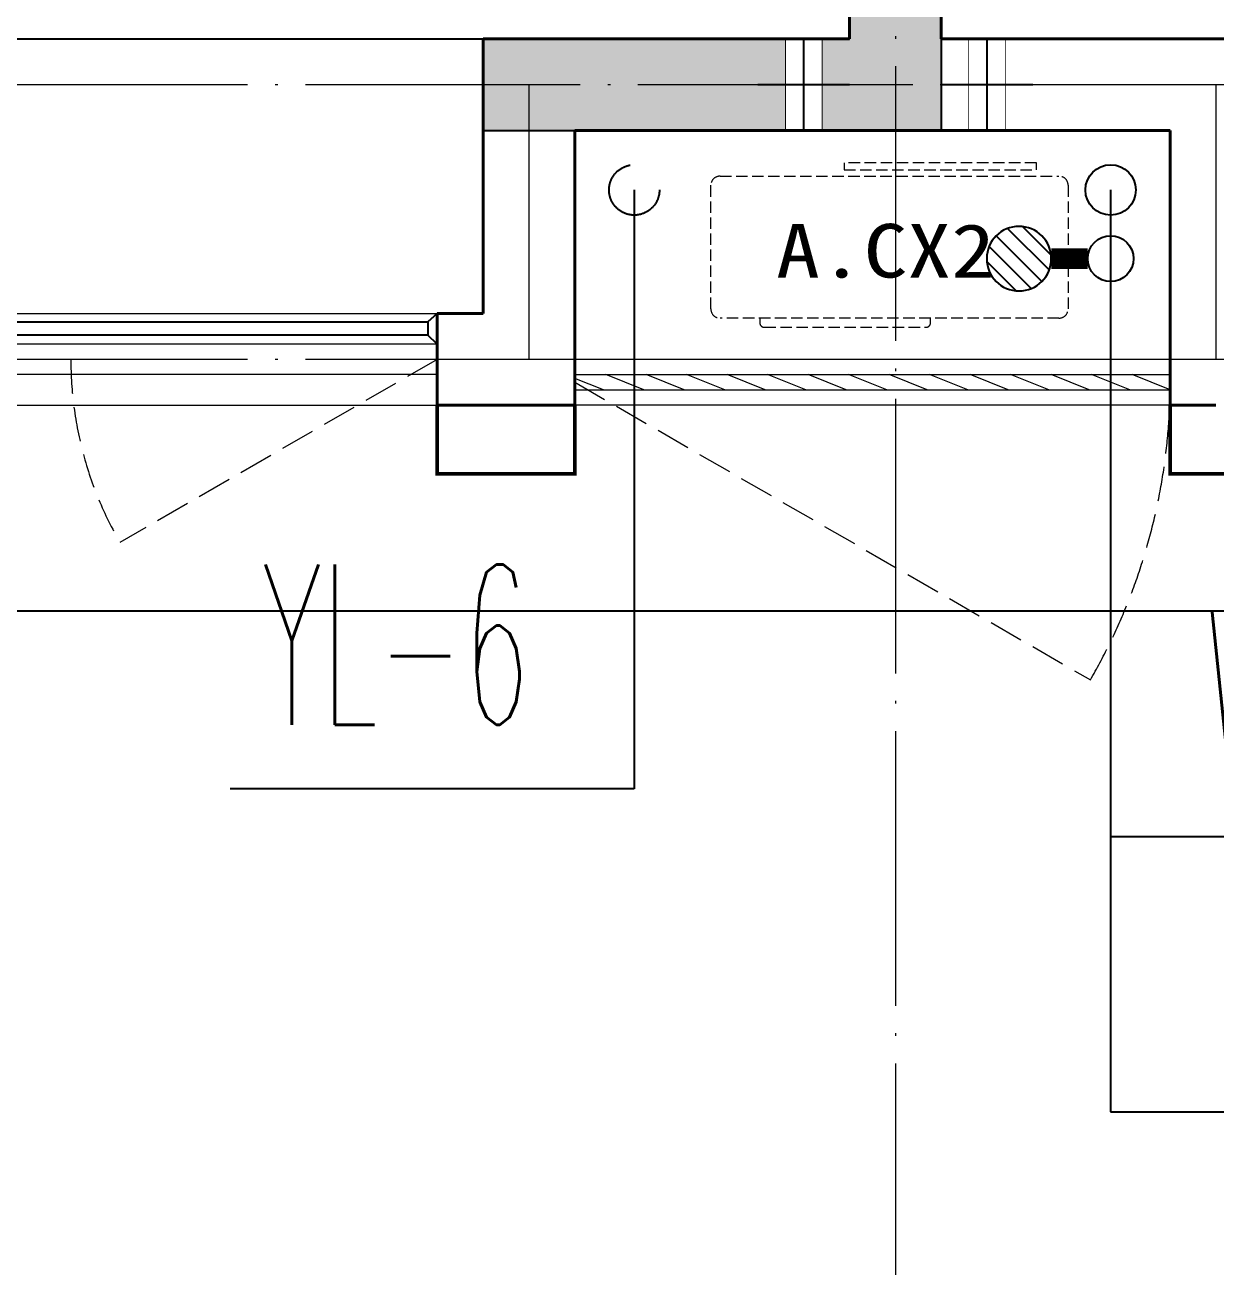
# Model space of a CAD drawing. Extents: x 27938 to 650306, y -92720 to 1524912.
# Drawn here: x 314517 to 317117, y 516740 to 519471 of the extents above; entities that cross this region are included whole.
import ezdxf

# ---------------------------------------------------------------- set-up
doc = ezdxf.new("R2010")
doc.units = 0
doc.header["$LTSCALE"] = 1000
doc.header["$MEASUREMENT"] = 0
doc.linetypes.add('DASH', pattern=[0.35, 0.25, -0.1])
doc.linetypes.add('DOTE', pattern=[2.42, 2, -0.2, 0.02, -0.2])
for name, color, linetype in [('3-栏杆1', 135, 'Continuous'), ('3.5方案汇报，与郭总、侯月琴确定户型_t8$0$2020.03.04 -1安徽标准化洋房户型(UA）_t8_t8$0$看线', 154, 'Continuous'), ('COLUMN', 9, 'Continuous'), ('DIM_凝结', 3, 'Continuous'), ('DIM_污水', 3, 'Continuous'), ('DIM_雨水', 3, 'Continuous'), ('EQUIP_地漏', 7, 'Continuous'), ('PIPE-凝结', 150, 'N'), ('VPIPE-凝结', 150, 'Continuous'), ('VPIPE-污水', 2, 'W'), ('VPIPE-雨水', 4, 'DASH'), ('机电标识类', 1, 'Continuous'), ('看线', 251, 'Continuous')]:
    doc.layers.add(name, color=color, linetype=linetype)
for name, color, linetype, lineweight in [('DOTE', 19, 'DOTE', 9), ('PUB_HATCH', 8, 'Continuous', 9), ('WALL', 9, 'Continuous', 40), ('WINDOW', 8, 'Continuous', 15), ('平面-空调室内机', 176, 'Continuous', 9), ('平面-空调预留孔', 173, 'Continuous', 15), ('空调', 76, 'Continuous', 13)]:
    doc.layers.add(name, color=color, linetype=linetype, lineweight=lineweight)
doc.styles.add('_TWT_SERIAL', font='simplex.shx', dxfattribs={"width": 0.6, "oblique": 10, "height": 3, "bigfont": 'aadri.shx'})
doc.styles.get("Standard").update_dxf_attribs({"font": 'gbenor.shx', "bigfont": 'gbcbig.shx'})
doc.styles.add('黑体', font='simhei.ttf')
doc.linetypes.add('N', pattern='A,3,-0.2,["N",Standard,S=0.25,R=0,X=-0.1,Y=-0.115],-0.2', length=3.4)
doc.linetypes.add('W', pattern='A,3,-0.2,["W",Standard,S=0.25,R=0,X=-0.1,Y=-0.115],-0.2', length=3.4)

# ---------------------------------------------------------------- blocks, each defined once
blk = doc.blocks.new('FGDGDRGSDGDG')
at = {"layer": 'DOTE', "linetype": 'DOTE', "ltscale": 0.3}
for p, q in [((534482.5, 523848.5), (534482.5, 513948.5)), ((488182.5, 516548.5), (546982.5, 516548.5)), ((533682.5, 516548.5), (533682.5, 515948.5)), ((535182.5, 516548.5), (535182.5, 515948.5)), ((488182.5, 515948.5), (546982.5, 515948.5))]:
    blk.add_line(p, q, dxfattribs=at)
blk = doc.blocks.new('gdfgdgdgr')
at = {"layer": 'PUB_HATCH'}
blk.add_hatch(color=256, dxfattribs=at).paths.add_polyline_path([(520677.8, 520713.9), (520677.8, 520513.9), (521677.8, 520513.9), (521677.8, 522163.9), (521477.8, 522163.9), (521477.8, 520713.9)])
at = {"layer": 'COLUMN', "color": 8}
for p, q in [((521477.8, 522163.9), (521477.8, 520713.9)), ((521677.8, 520513.9), (521677.8, 522163.9)), ((520677.8, 520713.9), (520677.8, 520513.9)), ((521477.8, 520713.9), (520677.8, 520713.9)), ((520677.8, 520513.9), (521677.8, 520513.9))]:
    blk.add_line(p, q, dxfattribs=at)
blk = doc.blocks.new('ferre')
at = {"layer": '平面-空调预留孔', "color": 0, "linetype": 'DASH', "ltscale": 0.1}
for p, q in [((93392.7, 115403.5), (93392.7, 115393.5)), ((93402.7, 115383.5), (93755.6, 115383.5)), ((93765.6, 115393.5), (93765.6, 115403.5))]:
    blk.add_line(p, q, dxfattribs=at)
blk.add_lwpolyline([(93996.7, 115742.6), (93576.8, 115742.6), (93576.8, 115727.5), (93996.7, 115727.5)], close=True, dxfattribs=at)
blk.add_lwpolyline([(94045.9, 115403.5), (93305.9, 115403.5, -0.414214), (93285.9, 115423.5), (93285.9, 115693.5, -0.414214), (93305.9, 115713.5), (94045.9, 115713.5, -0.414214), (94065.9, 115693.5), (94065.9, 115423.5, -0.414214)], format="xyb", close=True, dxfattribs=at)
for centre, start, end in [((93402.7, 115393.5), 180, 270), ((93755.6, 115393.5), 270, 0)]:
    blk.add_arc(centre, 10, start, end, dxfattribs=at)
at = {"layer": '平面-空调预留孔', "color": 0, "linetype": 'DASH', "ltscale": 0.1, "style": '黑体', "width": 1.2}
blk.add_text('A.CX2', height=117.05, dxfattribs=at).set_placement((93428.3, 115492.1))
blk = doc.blocks.new('fergve')
at = {"layer": '平面-空调预留孔', "color": 8, "linetype": 'DASH', "ltscale": 0.1}
blk.add_blockref('ferre', (25670, -60415.8), dxfattribs=at)
blk = doc.blocks.new('dongkong')
at = {"color": 0}
blk.add_wipeout([(-603756, 210771), (-603756, 210570.8), (-603836, 210570.8), (-603836, 210771)], dxfattribs=at)
at = {"layer": '机电标识类', "color": 0, "linetype": 'DASH', "ltscale": 400}
for p, q in [((-603796, 210771), (-603796, 210570.8)), ((-603896, 210670.7), (-603696, 210670.7))]:
    blk.add_line(p, q, dxfattribs=at)
at = {"layer": '空调', "color": 0, "linetype": 'DASH', "const_width": 2}
blk.add_lwpolyline([(-603756, 210771), (-603756, 210570.8), (-603836, 210570.8), (-603836, 210771)], close=True, dxfattribs=at)
blk = doc.blocks.new('$WINLIB2D$00000001')
at = {"color": 0}
for points in [[(-0.5, 0.5), (-0.5, -0.5)], [(-0.5, 0.5), (0.5, 0.5)], [(0.5, -0.5), (0.5, 0.5)], [(0.5, 0.1667), (-0.5, 0.1667)], [(0.5, -0.1667), (-0.5, -0.1667)], [(-0.5, -0.5), (0.5, -0.5)]]:
    blk.add_lwpolyline(points, dxfattribs=at)
blk = doc.blocks.new('$WINLIB2D$00000039')
at = {"color": 0}
for points in [[(-0.5, 0.5), (-0.5, -0.5)], [(0.5, 0.5), (-0.5, 0.5)], [(0.5, -0.5), (0.5, 0.5)], [(-0.5, 0.1667), (0.5, 0.1667)], [(-0.3839, -0.1667), (-0.448, 0.1667)], [(-0.3159, -0.1667), (-0.38, 0.1667)], [(-0.2479, -0.1667), (-0.312, 0.1667)], [(-0.1799, -0.1667), (-0.244, 0.1667)], [(-0.1119, -0.1667), (-0.176, 0.1667)], [(-0.0439, -0.1667), (-0.108, 0.1667)], [(0.0241, -0.1667), (-0.04, 0.1667)], [(0.0921, -0.1667), (0.028, 0.1667)], [(0.16, -0.1667), (0.0959, 0.1667)], [(0.228, -0.1667), (0.1639, 0.1667)], [(0.296, -0.1667), (0.2319, 0.1667)], [(0.364, -0.1667), (0.2999, 0.1667)], [(0.432, -0.1667), (0.3679, 0.1667)], [(0.5, -0.1667), (0.4359, 0.1667)], [(-0.4519, -0.1667), (-0.5, 0.0836)], [(-0.5, -0.1667), (0.5, -0.1667)], [(0.5, -0.5), (-0.5, -0.5)]]:
    blk.add_lwpolyline(points, dxfattribs=at)
blk = doc.blocks.new('$TwtSys$00000141')
for p, q in [((-141.3, 11.5), (-15.1, 137.7)), ((-141.3, 11.5), (-15.1, 137.7)), ((-130.8, -52.6), (52.6, 130.8)), ((-130.8, -52.6), (52.6, 130.8)), ((-99.7, -99.7), (99.7, 99.7)), ((-99.7, -99.7), (99.7, 99.7)), ((-48.5, -130.6), (131.4, 49.3)), ((-48.5, -130.6), (131.4, 49.3)), ((17.1, -138.4), (138.4, -17.1)), ((17.1, -138.4), (138.4, -17.1))]:
    blk.add_line(p, q)
blk.add_circle((0, 0), 141)
blk.add_circle((0, 0), 141)

msp = doc.modelspace()

# ---------------------------------------------------------------- linework, layer by layer
at = {"color": 8, "const_width": 8}
for points in [[(315716.6, 518640.4), (315716.6, 518490.4), (315416.6, 518490.4), (315416.6, 518640.4)], [(317316.6, 518640.4), (317316.6, 518490.4), (317016.6, 518490.4), (317016.6, 518640.4)]]:
    msp.add_lwpolyline(points, dxfattribs=at)
at = {"layer": '3-栏杆1', "color": 8}
for p, q in [((315396.3, 518822.7), (315416.6, 518840.4)), ((315416.6, 518840.4), (315396.3, 518822.7)), ((313836.8, 518822.6), (315396.3, 518822.6)), ((315396.3, 518822.7), (315396.3, 518793.4)), ((315396.3, 518793.4), (313836.8, 518793.3)), ((315416.6, 518773.5), (315396.3, 518793.4))]:
    msp.add_line(p, q, dxfattribs=at)
at = {"layer": '3.5方案汇报，与郭总、侯月琴确定户型_t8$0$2020.03.04 -1安徽标准化洋房户型(UA）_t8_t8$0$看线', "color": 8, "ltscale": 10}
msp.add_line((313316.6, 519440.4), (315516.6, 519440.4), dxfattribs=at)
at = {"layer": 'DIM_凝结'}
for p, q in [((316886.6, 518960.4), (316886.6, 517097.1)), ((316886.6, 517097.1), (317863.4, 517097.1))]:
    msp.add_line(p, q, dxfattribs=at)
at = {"layer": 'DIM_污水'}
for p, q in [((316886.6, 519110.4), (316886.6, 517697.9)), ((316886.6, 517697.9), (317941.8, 517697.9))]:
    msp.add_line(p, q, dxfattribs=at)
at = {"layer": 'DIM_雨水'}
for p, q in [((315846.6, 519110.4), (315846.6, 517802.2)), ((315846.6, 517802.2), (314964.6, 517802.2))]:
    msp.add_line(p, q, dxfattribs=at)
at = {"layer": 'PIPE-凝结', "const_width": 45}
msp.add_lwpolyline([(316836.6, 518960.4), (316757.1, 518960.4)], dxfattribs=at)
at = {"layer": 'VPIPE-凝结'}
msp.add_circle((316886.6, 518960.4), 50, dxfattribs=at)
at = {"layer": 'VPIPE-污水'}
msp.add_circle((316886.6, 519110.4), 55, dxfattribs=at)
at = {"layer": 'VPIPE-雨水'}
msp.add_circle((315846.6, 519110.4), 55, dxfattribs=at)
at = {"layer": 'WALL', "color": 8}
for p, q in [((315516.6, 519440.4), (315516.6, 518840.4)), ((315716.6, 519240.4), (315716.6, 518740.4)), ((317016.6, 519240.4), (317016.6, 518740.4)), ((315516.6, 518840.4), (315416.6, 518840.4)), ((315416.6, 518840.4), (315416.6, 518640.4)), ((315716.6, 518640.4), (315716.6, 518740.4)), ((317016.6, 518740.4), (317016.6, 518640.4)), ((315416.6, 518640.4), (315616.6, 518640.4)), ((315616.6, 518640.4), (315716.6, 518640.4)), ((317016.6, 518640.4), (317116.6, 518640.4))]:
    msp.add_line(p, q, dxfattribs=at)
at = {"layer": 'WINDOW', "color": 8, "linetype": 'DASH', "ltscale": 0.3}
for points in [[(315416.6, 518740.4), (314723.8, 518340.4, -0.131652), (314616.6, 518740.4)], [(315716.6, 518690.4), (316842.4, 518040.4, 0.131652), (317016.6, 518690.4)]]:
    msp.add_lwpolyline(points, format="xyb", dxfattribs=at)

# ---------------------------------------------------------------- block references
msp.add_blockref('FGDGDRGSDGDG', (-218065.9, 2792))
at = {"color": 8}
msp.add_blockref('gdfgdgdgr', (-205160.8, -1273.4), dxfattribs=at)
at = {"layer": 'EQUIP_地漏', "xscale": 0.5, "yscale": -0.5, "zscale": 0.5}
msp.add_blockref('$TwtSys$00000141', (316686.6, 518960.4), dxfattribs=at)
at = {"layer": 'WINDOW'}
for name, p, xscale, yscale, zscale in [('$WINLIB2D$00000001', (314616.6, 518740.4), 1600, -200, 1600), ('$WINLIB2D$00000039', (316366.6, 518690.4), 1299.999999983003, 100, 1299.999999983003)]:
    msp.add_blockref(name, p, dxfattribs=dict(at, xscale=xscale, yscale=yscale, zscale=zscale))
at = {"layer": '平面-空调预留孔', "color": 8}
msp.add_blockref('fergve', (197057.9, 463842.8), dxfattribs=at)

# ---------------------------------------------------------------- texts
at = {"layer": 'DIM_污水', "color": 7, "style": '_TWT_SERIAL', "width": 0.48}
msp.add_text('WL-12', height=350, dxfattribs=at).set_placement((317093.9, 517837.9))
at = {"layer": 'DIM_雨水', "color": 7, "style": '_TWT_SERIAL', "width": 0.48}
msp.add_text('YL-6', height=350, dxfattribs=at).set_placement((315034.6, 517942.2))

# ---------------------------------------------------------------- next in the draw order: block references
at = {"layer": '平面-空调室内机', "color": 8, "ltscale": 0.3, "xscale": -1, "rotation": 180}
for p in [(920012.6, 730011.3), (920412.7, 730011.3)]:
    msp.add_blockref('dongkong', p, dxfattribs=at)

# ---------------------------------------------------------------- next in the draw order: linework, layer by layer
at = {"layer": 'WALL', "color": 8}
for p, q in [((316316.6, 520540.4), (316316.6, 519440.4)), ((316516.6, 520440.4), (316516.6, 519440.4)), ((315516.6, 519440.4), (316316.6, 519440.4)), ((316516.6, 519440.4), (317216.6, 519440.4)), ((315716.6, 519240.4), (316416.6, 519240.4)), ((316416.6, 519240.4), (317016.6, 519240.4))]:
    msp.add_line(p, q, dxfattribs=at)
at = {"layer": '看线', "color": 8}
msp.add_lwpolyline([(324516.6, 519840.4), (324516.6, 518190.4), (301916.6, 518190.4), (301916.6, 519690.4), (299516.6, 519690.4)], dxfattribs=at)

doc.saveas('drawing.dxf')
